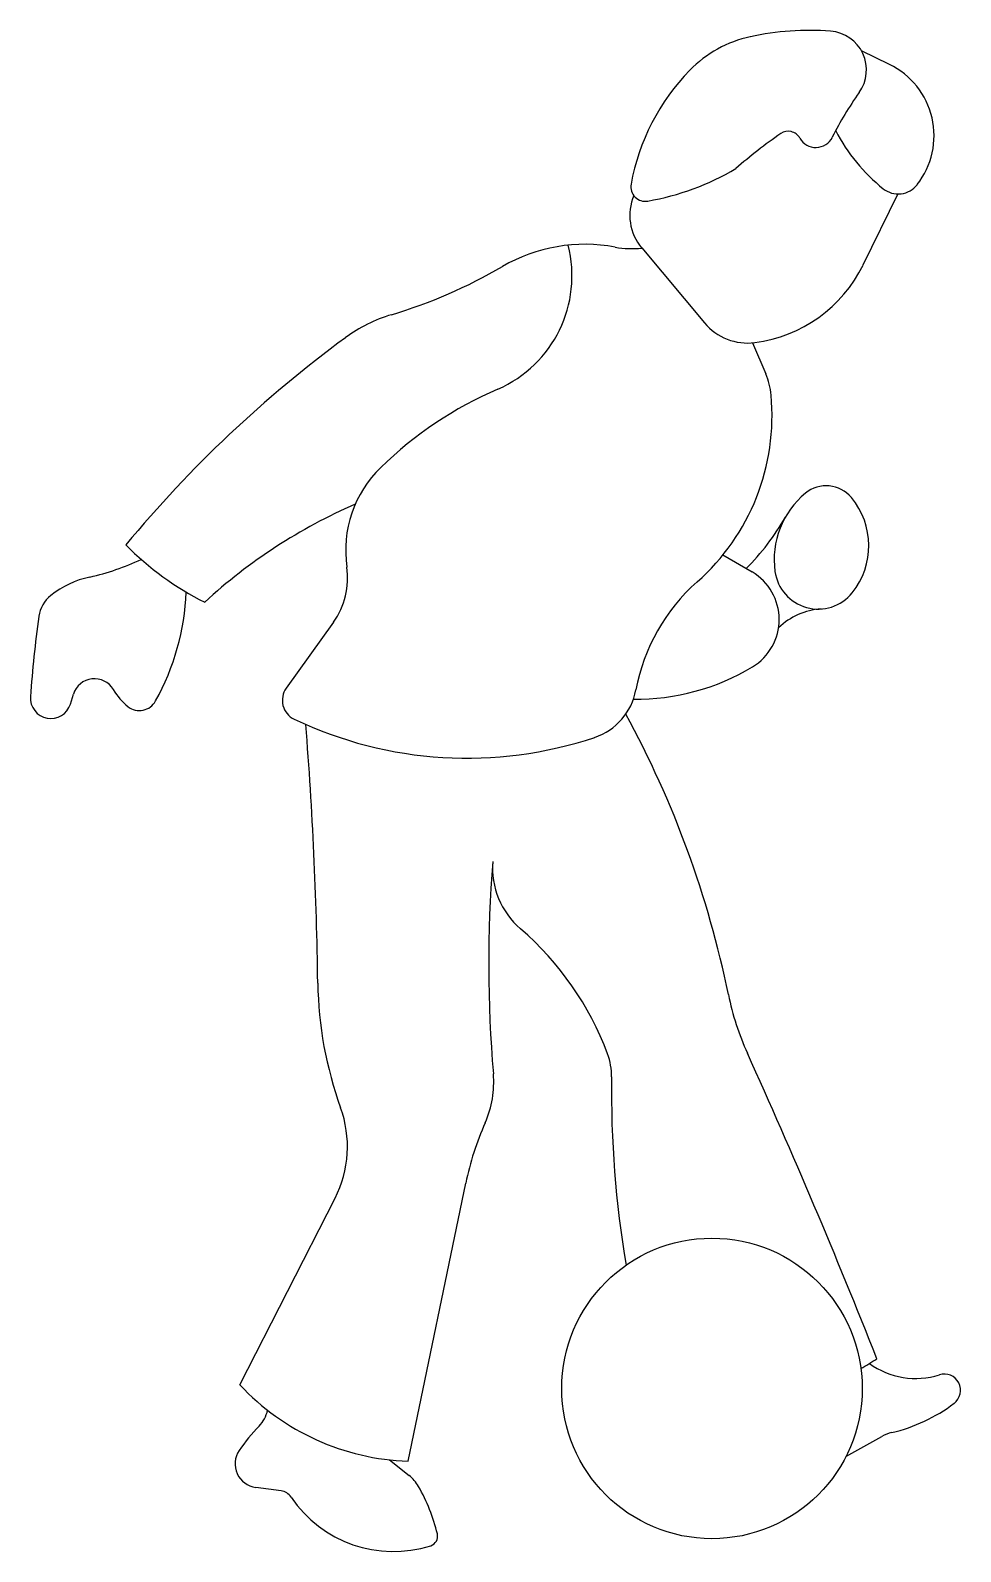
# Model space of a CAD drawing. Extents: x -15.2 to 12.9, y 1.5 to 47.4.
import ezdxf

# ---------------------------------------------------------------- set-up
doc = ezdxf.new("R2010")
doc.units = 0
doc.layers.get('0').update_dxf_attribs({"linetype": 'CONTINUOUS'})

msp = doc.modelspace()

# ---------------------------------------------------------------- linework, layer by layer
for p, q in [((10.788, 46.399), (9.942, 46.811)), ((11.041, 42.489), (9.99, 40.341)), ((3.306, 40.857), (5.202, 38.595)), ((6.656, 37.992), (7.054, 37.053)), ((5.761, 31.591), (6.64, 31.075)), ((-6.002, 29.561), (-7.428, 27.567)), ((-13.945, 27.086), (-13.853, 27.386)), ((-3.746, 4.228), (-2.008, 12.622)), ((-8.828, 6.534), (-5.955, 12.17)), ((9.472, 4.369), (10.559, 4.976)), ((-4.307, 4.269), (-3.719, 3.799)), ((-7.585, 3.332), (-8.348, 3.435))]:
    msp.add_line(p, q)
msp.add_circle((5.429, 6.426), 4.537)
for centre, radius, start, end in [((8.373, 38.958), 8.466, 85.6671, 102.174), ((8.924, 46.231), 1.172, 324.2642, 85.6671), ((7.35, 43.696), 3.619, 102.174, 135.7882), ((9.739, 44.244), 2.397, 322, 64.0579), ((9.507, 41.598), 6.628, 135.7882, 169.72), ((17.699, 39.917), 9.639, 144.2641, 153.6186), ((15.384, 32.794), 13.95, 124.3713, 131.4384), ((7.734, 43.979), 0.399, 29.3235, 124.3713), ((8.566, 44.447), 0.556, 209.3235, 333.6186), ((13.979, 46.885), 5.419, 207.3336, 231.4574), ((2.115, 50.102), 7.95, 279.9748, 300.5098), ((3.417, 42.703), 0.438, 169.72, 279.9748), ((11.055, 43.215), 0.727, 231.4574, 322), ((4.481, 41.842), 1.534, 157.1518, 219.97), ((-2.523, 40.012), 3.725, 293.5241, 14.4305), ((1.596, 35.998), 4.969, 79.4365, 120.1271), ((3.006, 43.554), 2.718, 259.4365, 276.404), ((-8.774, 53.869), 15.693, 286.7555, 300.1271), ((6.182, 42.204), 4.24, 277.37, 333.9282), ((-2.933, 34.467), 4.569, 106.7555, 126.315), ((6.507, 39.689), 1.703, 219.97, 277.37), ((16.498, 8.03), 37.378, 126.315, 140.328), ((5.08, 36.216), 2.144, 5.3389, 22.9892), ((3.726, 25.656), 11.933, 113.5241, 134.0674), ((0.551, 35.792), 6.693, 311.4444, 5.3389), ((-2.148, 31.725), 3.486, 134.0674, 188.2871), ((8.881, 32.691), 0.986, 39.8439, 129.4929), ((1.231, 18.038), 16.454, 113.55, 132.5276), ((9.907, 31.447), 2.599, 129.4929, 187.8447), ((7.896, 31.869), 2.27, 321.1534, 39.8439), ((1.356, 36.302), 7.234, 314.9037, 330.4091), ((-5.761, 38.36), 9.178, 224.8077, 243.2603), ((-14.977, 38.149), 7.405, 282.6, 295.3334), ((-12.72, 28.051), 2.942, 102.6, 128.2053), ((-7.863, 30.892), 2.289, 324.4158, 8.2871), ((8.792, 26.46), 5.758, 131.4444, 169.4589), ((5.795, 29.639), 1.666, 300.9562, 59.5267), ((8.638, 31.272), 1.318, 187.8447, 321.1534), ((-13.942, 29.604), 0.966, 128.2053, 172.1643), ((-17.831, 30.768), 7.389, 330.954, 357.6832), ((8.861, 27.914), 2.048, 93.7984, 133.8402), ((21.956, 24.663), 37.203, 172.1643, 175.9202), ((3.119, 34.1), 6.868, 269.4772, 300.9562), ((-13.222, 27.194), 0.66, 29.8196, 163.0287), ((-6.916, 27.201), 0.63, 144.4158, 244.5307), ((-14.536, 27.266), 0.618, 175.9202, 343.0286), ((-11.121, 28.398), 1.762, 209.8196, 231.8987), ((-11.862, 27.453), 0.561, 231.8987, 330.954), ((1.292, 27.855), 1.871, 288.5208, 349.46), ((-23.974, 12.184), 30.521, 11.5882, 28.582), ((-1.968, 37.588), 12.135, 244.5307, 288.5208), ((-128.51, 16.94), 122.047, 0.81, 4.47923), ((37.722, 19.239), 39.035, 175.4558, 184.8685), ((1.227, 22.14), 2.424, 175.4558, 229.3096), ((-6.372, 13.303), 9.229, 20.4468, 49.3096), ((5.046, 18.828), 11.522, 180.81, 199.9314), ((14.102, 19.992), 8.348, 191.5882, 204.3675), ((-181.491, -68.599), 206.373, 21.58524, 24.36747), ((0.469, 15.854), 1.928, 359.2428, 20.4468), ((-4.173, 15.671), 3.011, 336.0674, 4.8685), ((34.085, 15.41), 31.691, 179.2428, 189.558), ((-9.014, 13.73), 3.434, 332.9932, 19.9314), ((6.809, 10.796), 9.004, 156.0674, 168.3015), ((4.811, 15.876), 10.224, 300.0209, 303.2044), ((11.581, 9.111), 2.383, 234.1477, 287.496), ((-3.501, 11.522), 7.298, 223.1193, 268.0742), ((12.445, 6.369), 0.492, 306.9095, 107.496), ((9.68, 10.052), 5.097, 283.4066, 306.9095), ((-8.929, 5.96), 0.956, 315.388, 348.4868), ((-4.61, 1.7), 5.11, 135.388, 146.0726), ((11.137, 3.943), 1.183, 103.4066, 119.1535), ((-8.252, 4.15), 0.721, 146.0726, 262.3441), ((-4.45, 2.884), 1.171, 29.8376, 51.4027), ((-7.643, 2.9), 0.436, 33.9343, 82.3441), ((-8.132, 0.772), 5.416, 13.456, 29.8376), ((-4.197, 5.219), 3.717, 213.9343, 287.723), ((-3.156, 1.963), 0.3, 287.723, 13.456)]:
    msp.add_arc(centre, radius, start, end)

doc.saveas('drawing.dxf')
